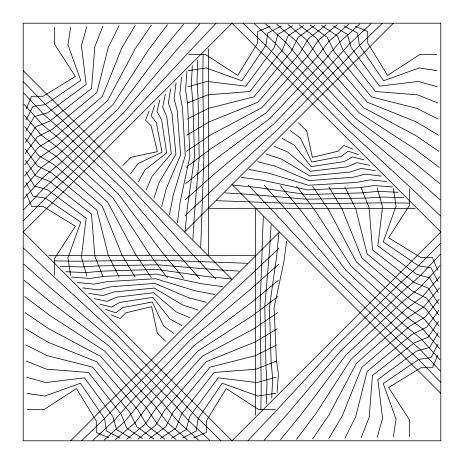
<?xml version="1.0" encoding="UTF-8"?>
<svg xmlns="http://www.w3.org/2000/svg" width="464" height="464" viewBox="0 0 464 464"><rect width="100%" height="100%" fill="white"/><g stroke="black" fill="none" stroke-linecap="round" stroke-linejoin="round"><path stroke-width="0.7" d="M203.11 54.474L202.78 76.838L203.858 158.288L200.715 247.312M260.89 409.526L261.22 387.162L260.142 305.712L263.285 216.688M197.705 60.158L197.049 81.165L198.082 98.629L199.207 157.621L194.416 213.742L192.914 239.14M266.295 403.842L266.951 382.835L265.918 365.371L264.793 306.379L269.584 250.258L271.086 224.86M192.305 65.842L191.319 85.492L192.867 101.645L194.561 156.954L187.369 207.472L185.119 230.968M271.695 398.158L272.681 378.508L271.133 362.355L269.439 307.046L276.631 256.528L278.881 233.032M186.899 71.526L185.588 89.819L187.653 104.661L189.909 156.287L180.322 201.202L177.318 222.79M277.101 392.474L278.412 374.181L276.347 359.339L274.091 307.713L283.678 262.798L286.682 241.21M181.499 77.21L179.852 94.146L182.439 107.677L185.258 155.62L173.281 194.932L169.522 214.617M176.094 82.894L174.122 98.472L177.225 110.699L180.606 154.953L166.234 188.662L161.721 206.445M70.656 26.999L67.97 44.863L80.771 80.469L45.257 104.597L32.973 106.442L26.048 120.008M393.344 437.001L396.03 419.137L383.229 383.531L418.743 359.403L431.027 357.558L437.952 343.992M170.694 88.578L168.391 102.793L172.011 113.715L175.955 154.286L159.187 182.387L153.92 198.267M165.294 94.262L162.661 107.12L166.796 116.731L171.303 153.619L152.14 176.117L146.125 190.095M159.889 99.946L156.931 111.447L161.582 119.747L166.651 152.952L145.093 169.847L138.324 181.923M86.791 26.616L81.426 45.646L86.142 84.494L47.473 112.909L34.394 116.597L25.764 131.208M377.209 437.384L382.574 418.354L377.858 379.506L416.527 351.091L429.606 347.403L438.236 332.792M154.489 105.63L151.2 115.774L156.368 122.769L162.006 152.291L138.046 163.577L130.529 173.751M102.921 26.239L94.876 46.429L91.512 88.52L49.694 121.226L35.809 126.759L25.479 142.407M361.079 437.761L369.124 417.571L372.488 375.48L414.306 342.774L428.191 337.241L438.521 321.593M149.083 111.314L145.47 120.101L151.154 125.785L157.354 151.624L130.999 157.308L122.728 165.573M26.332 108.808L31.552 96.28L43.036 96.28L75.4 76.444L54.52 44.08L54.52 27.376M437.668 355.192L432.448 367.72L420.964 367.72L388.6 387.556L409.48 419.92L409.48 436.624M119.057 25.856L108.332 47.212L96.883 92.545L51.916 129.543L37.23 136.915L25.195 153.607M344.943 438.144L355.668 416.788L367.117 371.455L412.084 334.457L426.77 327.085L438.805 310.393M135.192 25.479L121.783 47.995L102.254 96.57L54.131 137.86L38.651 147.076L24.911 164.807M328.808 438.521L342.217 416.005L361.746 367.43L409.869 326.14L425.349 316.924L439.089 299.193M151.328 25.097L135.239 48.784L107.625 100.595L56.353 146.172L40.072 157.238L24.621 176.001M312.672 438.903L328.761 415.216L356.375 363.405L407.647 317.828L423.928 306.762L439.379 287.999M167.463 24.72L148.689 49.567L113.001 104.615L58.568 154.489L41.487 167.394L24.337 187.201M296.537 439.28L315.311 414.433L350.999 359.385L405.432 309.511L422.513 296.606L439.663 276.799M183.599 24.337L162.145 50.35L118.372 108.64L60.79 162.806L42.908 177.555L24.053 198.401M280.401 439.663L301.855 413.65L345.628 355.36L403.21 301.194L421.092 286.445L439.947 265.599M199.729 23.96L175.595 51.133L123.743 112.665L63.011 171.117L44.329 187.711L23.768 209.6M264.271 440.04L288.405 412.867L340.257 351.335L400.989 292.883L419.671 276.289L440.232 254.4M215.864 23.577L189.051 51.916L129.114 116.69L65.227 179.435L45.75 197.873L23.484 220.8M248.136 440.423L274.949 412.084L334.886 347.31L398.773 284.565L418.25 266.127L440.516 243.2M184.544 232L393.344 23.2M70.656 440.8L279.456 232M382.145 23.484L359.217 45.75L340.779 65.227L278.035 129.114L213.26 189.051L184.927 215.864M81.855 440.516L104.783 418.25L123.221 398.773L185.965 334.886L250.74 274.949L279.073 248.136M370.945 23.768L349.061 44.329L332.468 63.011L274.009 123.743L212.477 175.595L185.304 199.729M93.055 440.232L114.939 419.671L131.532 400.989L189.991 340.257L251.523 288.405L278.696 264.271M359.745 24.053L338.9 42.908L324.15 60.79L269.99 118.372L211.694 162.145L185.687 183.599M104.255 439.947L125.1 421.092L139.85 403.21L194.01 345.628L252.306 301.855L278.313 280.401M348.551 24.337L328.738 41.487L315.833 58.568L265.965 113.001L210.911 148.689L186.064 167.463M115.449 439.663L135.262 422.513L148.167 405.432L198.035 350.999L253.089 315.311L277.936 296.537M337.351 24.621L318.582 40.072L307.522 56.353L261.94 107.625L210.128 135.239L186.441 151.328M126.649 439.379L145.418 423.928L156.478 407.647L202.06 356.375L253.872 328.761L277.559 312.672M326.151 24.911L308.421 38.651L299.205 54.131L257.914 102.254L209.345 121.783L186.824 135.192M137.849 439.089L155.579 425.349L164.795 409.869L206.086 361.746L254.655 342.217L277.176 328.808M314.952 25.195L298.265 37.23L290.887 51.916L253.889 96.883L208.562 108.332L187.201 119.057M149.048 438.805L165.735 426.77L173.113 412.084L210.111 367.117L255.438 355.668L276.799 344.943M303.752 25.479L288.103 35.809L282.57 49.694L249.864 91.512L207.773 94.876L187.584 102.921M160.248 438.521L175.897 428.191L181.43 414.306L214.136 372.488L256.227 369.124L276.416 361.079M292.552 25.764L277.942 34.394L274.259 47.473L245.839 86.142L206.99 81.426L187.961 86.791M171.448 438.236L186.058 429.606L189.741 416.527L218.161 377.858L257.01 382.574L276.039 377.209M281.352 26.048L267.786 32.973L265.942 45.257L241.814 80.771L206.207 67.97L188.343 70.656M182.648 437.952L196.214 431.027L198.058 418.743L222.186 383.229L257.793 396.03L275.657 393.344M270.152 26.332L257.624 31.552L257.624 43.036L237.788 75.4L205.424 54.52L188.72 54.52M193.848 437.668L206.376 432.448L206.376 420.964L226.212 388.6L258.576 409.48L275.28 409.48M436.624 54.52L419.92 54.52L387.556 75.4L367.72 43.036L367.72 31.552L355.192 26.332M208.51 208.51L415.21 208.51M48.79 255.49L255.49 255.49M27.376 409.48L44.08 409.48L76.444 388.6L96.28 420.964L96.28 432.448L108.808 437.668M409.526 203.11L387.162 202.78L305.712 203.858L216.688 200.715M54.474 260.89L76.838 261.22L158.288 260.142L247.312 263.285M403.842 197.705L382.835 197.049L365.371 198.082L306.379 199.207L250.258 194.416L224.86 192.914M60.158 266.295L81.165 266.951L98.629 265.918L157.621 264.793L213.742 269.584L239.14 271.086M398.158 192.305L378.508 191.319L362.355 192.867L307.046 194.561L256.528 187.369L233.032 185.119M65.842 271.695L85.492 272.681L101.645 271.133L156.954 269.439L207.472 276.631L230.968 278.881M392.474 186.899L374.181 185.588L359.339 187.653L307.713 189.909L262.798 180.322L241.21 177.318M71.526 277.101L89.819 278.412L104.661 276.347L156.287 274.091L201.202 283.678L222.79 286.682M386.79 181.499L369.854 179.852L356.323 182.439L308.38 185.258L269.068 173.281L249.383 169.522M77.21 282.501L94.146 284.148L107.677 281.561L155.62 278.742L194.932 290.719L214.617 294.478M381.106 176.094L365.528 174.122L353.301 177.225L309.047 180.606L275.338 166.234L257.555 161.721M82.894 287.906L98.472 289.878L110.699 286.775L154.953 283.394L188.662 297.766L206.445 302.279M437.001 70.656L419.137 67.97L383.531 80.771L359.403 45.257L357.558 32.973L343.992 26.048M26.999 393.344L44.863 396.03L80.469 383.229L104.597 418.743L106.442 431.027L120.008 437.952M375.422 170.694L361.207 168.391L350.285 172.011L309.714 175.955L281.613 159.187L265.733 153.92M88.578 293.306L102.793 295.609L113.715 291.989L154.286 288.045L182.387 304.813L198.267 310.08M369.738 165.294L356.88 162.661L347.269 166.796L310.381 171.303L287.883 152.14L273.905 146.125M94.262 298.706L107.12 301.339L116.731 297.204L153.619 292.697L176.117 311.86L190.095 317.875M364.054 159.889L352.553 156.931L344.253 161.582L311.048 166.651L294.153 145.093L282.077 138.324M99.946 304.111L111.447 307.069L119.747 302.418L152.952 297.349L169.847 318.907L181.923 325.676M437.384 86.791L418.354 81.426L379.506 86.142L351.091 47.473L347.403 34.394L332.792 25.764M26.616 377.209L45.646 382.574L84.494 377.858L112.909 416.527L116.597 429.606L131.208 438.236M358.37 154.489L348.226 151.2L341.231 156.368L311.709 162.006L300.423 138.046L290.249 130.529M105.63 309.511L115.774 312.8L122.769 307.632L152.291 301.994L163.577 325.954L173.751 333.471M437.761 102.921L417.571 94.876L375.48 91.512L342.774 49.694L337.241 35.809L321.593 25.479M26.239 361.079L46.429 369.124L88.52 372.488L121.226 414.306L126.759 428.191L142.407 438.521M352.686 149.083L343.899 145.47L338.215 151.154L312.376 157.354L306.692 130.999L298.427 122.728M111.314 314.917L120.101 318.53L125.785 312.846L151.624 306.646L157.308 333.001L165.573 341.272M438.144 119.057L416.788 108.332L371.455 96.883L334.457 51.916L327.085 37.23L310.393 25.195M25.856 344.943L47.212 355.668L92.545 367.117L129.543 412.084L136.915 426.77L153.607 438.805M438.521 135.192L416.005 121.783L367.43 102.254L326.14 54.131L316.924 38.651L299.193 24.911M25.479 328.808L47.995 342.217L96.57 361.746L137.86 409.869L147.076 425.349L164.807 439.089M438.903 151.328L415.216 135.239L363.405 107.625L317.828 56.353L306.762 40.072L287.999 24.621M25.097 312.672L48.784 328.761L100.595 356.375L146.172 407.647L157.238 423.928L176.001 439.379M439.28 167.463L414.433 148.689L359.385 113.001L309.511 58.568L296.606 41.487L276.799 24.337M24.72 296.537L49.567 315.311L104.615 350.999L154.489 405.432L167.394 422.513L187.201 439.663M439.663 183.599L413.65 162.145L355.36 118.372L301.194 60.79L286.445 42.908L265.599 24.053M24.337 280.401L50.35 301.855L108.64 345.628L162.806 403.21L177.555 421.092L198.401 439.947M440.04 199.729L412.867 175.595L351.335 123.743L292.883 63.011L276.289 44.329L254.4 23.768M23.96 264.271L51.133 288.405L112.665 340.257L171.117 400.989L187.711 419.671L209.6 440.232M440.423 215.864L412.084 189.051L347.31 129.114L284.565 65.227L266.127 45.75L243.2 23.484M23.577 248.136L51.916 274.949L116.69 334.886L179.435 398.773L197.873 418.25L220.8 440.516M232 184.544L440.8 393.344M23.2 70.656L232 279.456M440.516 382.145L418.25 359.217L398.773 340.779L334.886 278.035L274.949 213.26L248.136 184.927M23.484 81.855L45.75 104.783L65.227 123.221L129.114 185.965L189.051 250.74L215.864 279.073M440.232 370.945L419.671 349.061L400.989 332.468L340.257 274.009L288.405 212.477L264.271 185.304M23.768 93.055L44.329 114.939L63.011 131.532L123.743 189.991L175.595 251.523L199.729 278.696M439.947 359.745L421.092 338.9L403.21 324.15L345.628 269.99L301.855 211.694L280.401 185.687M24.053 104.255L42.908 125.1L60.79 139.85L118.372 194.01L162.145 252.306L183.599 278.313M439.663 348.551L422.513 328.738L405.432 315.833L350.999 265.965L315.311 210.911L296.537 186.064M24.337 115.449L41.487 135.262L58.568 148.167L113.001 198.035L148.689 253.089L167.463 277.936M439.379 337.351L423.928 318.582L407.647 307.522L356.375 261.94L328.761 210.128L312.672 186.441M24.621 126.649L40.072 145.418L56.353 156.478L107.625 202.06L135.239 253.872L151.328 277.559M439.089 326.151L425.349 308.421L409.869 299.205L361.746 257.914L342.217 209.345L328.808 186.824M24.911 137.849L38.651 155.579L54.131 164.795L102.254 206.086L121.783 254.655L135.192 277.176M438.805 314.952L426.77 298.265L412.084 290.887L367.117 253.889L355.668 208.562L344.943 187.201M25.195 149.048L37.23 165.735L51.916 173.113L96.883 210.111L108.332 255.438L119.057 276.799M438.521 303.752L428.191 288.103L414.306 282.57L372.488 249.864L369.124 207.773L361.079 187.584M25.479 160.248L35.809 175.897L49.694 181.43L91.512 214.136L94.876 256.227L102.921 276.416M438.236 292.552L429.606 277.942L416.527 274.259L377.858 245.839L382.574 206.99L377.209 187.961M25.764 171.448L34.394 186.058L47.473 189.741L86.142 218.161L81.426 257.01L86.791 276.039M437.952 281.352L431.027 267.786L418.743 265.942L383.229 241.814L396.03 206.207L393.344 188.343M26.048 182.648L32.973 196.214L45.257 198.058L80.771 222.186L67.97 257.793L70.656 275.657M437.668 270.152L432.448 257.624L420.964 257.624L388.6 237.788L409.48 205.424L409.48 188.72M26.332 193.848L31.552 206.376L43.036 206.376L75.4 226.212L54.52 258.576L54.52 275.28M255.49 208.51L255.49 415.21M208.51 48.79L208.51 255.49M232 23.2L23.2 232L232 440.8L440.8 232L232 23.2M440.8 23.2L23.2 23.2L23.2 440.8L440.8 440.8L440.8 23.2"/></g></svg>
